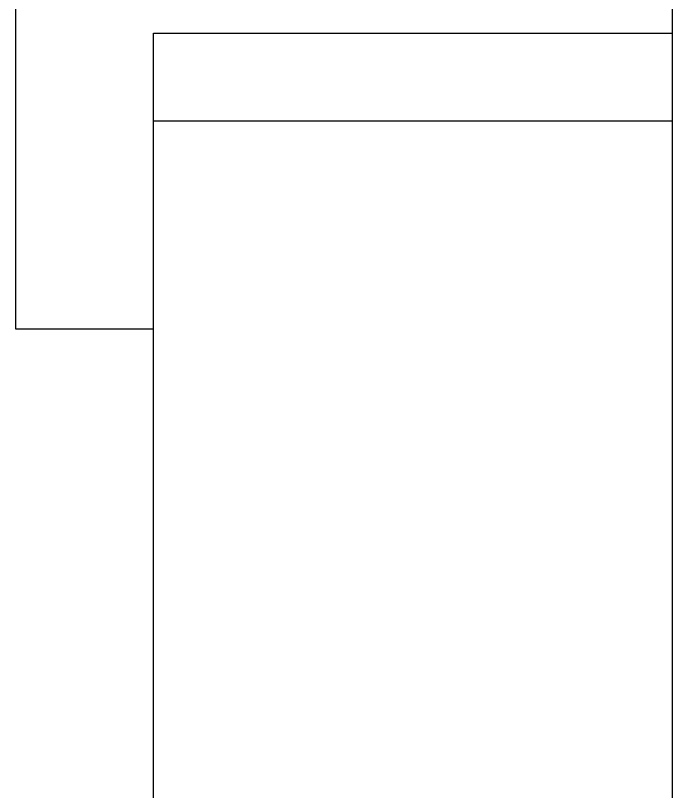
# Model space of a CAD drawing. Header units: millimetres. Extents: x -23083795 to 376618, y 113268 to 3804440.
# Drawn here: x 225465.87 to 225489.7, y 121296.16 to 121324.29 of the extents above; entities that cross this region are included whole.
import ezdxf

# ---------------------------------------------------------------- set-up
doc = ezdxf.new("R2010")
doc.units = ezdxf.units.MM
doc.header["$LTSCALE"] = 6

msp = doc.modelspace()

# ---------------------------------------------------------------- linework, layer by layer
at = {"color": 2, "lineweight": -3, "ltscale": 30, "extrusion": (0, 1, -2.22045e-16)}
for p, q in [((225489.70097, 120913.35846, -1.36858), (225489.70097, 122312.12253, -1.36858)), ((225465.87105, 121362.9367, -1.36858), (225465.87105, 121312.9367, -1.36858)), ((225470.87105, 121323.64559, -1.36858), (225489.70097, 121323.64559, -1.36858)), ((225470.87105, 121320.46361, -1.36858), (225470.87105, 121323.64559, -1.36858)), ((225470.87105, 121292.4367, -1.36858), (225470.87105, 121320.46361, -1.36858)), ((225489.70097, 121320.46361, -1.36858), (225470.87105, 121320.46361, -1.36858)), ((225465.87105, 121312.9367, -1.36858), (225470.87105, 121312.9367, -1.36858))]:
    msp.add_line(p, q, dxfattribs=at)

doc.saveas('drawing.dxf')
